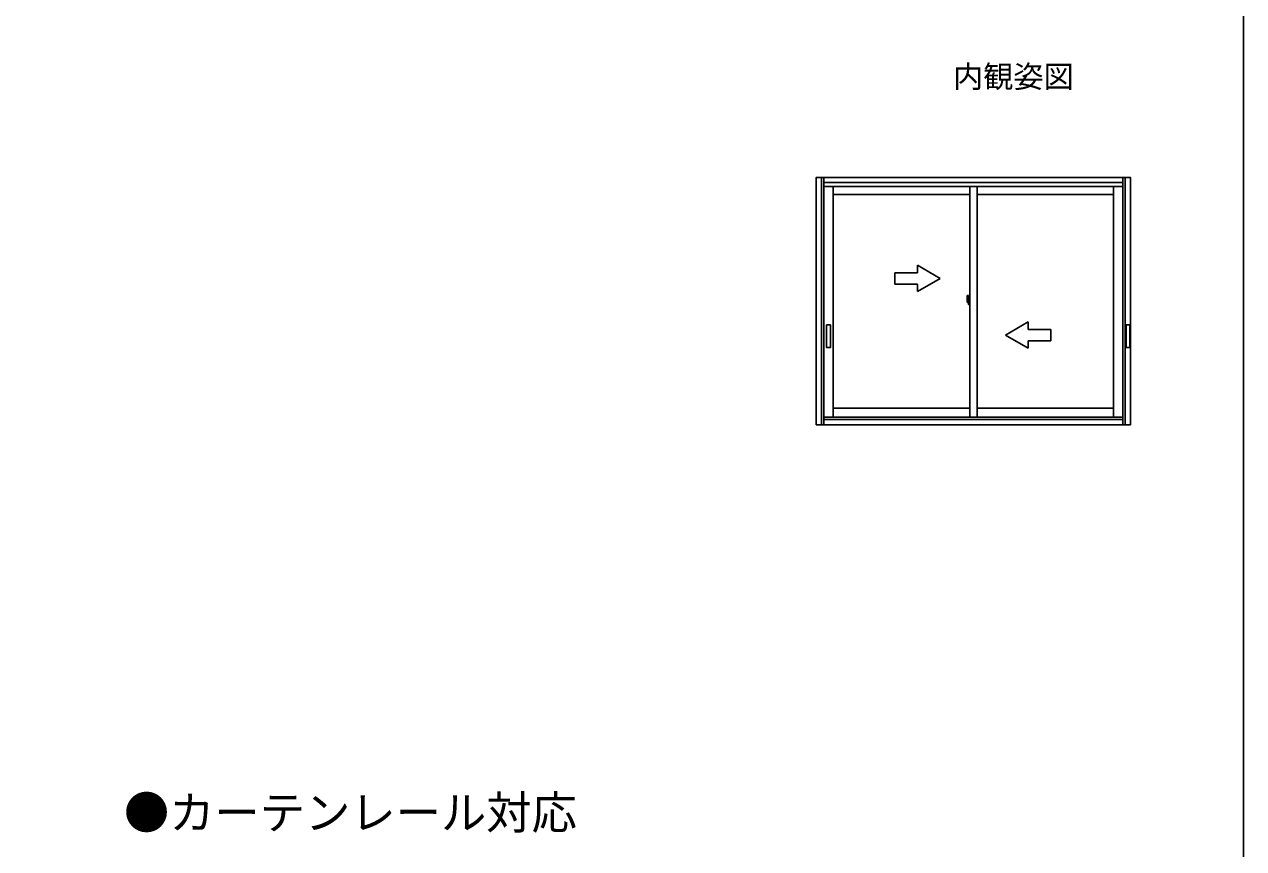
# Model space of a CAD drawing. Units: millimetres, scale not verified. Extents: x -525 to 525, y -782 to 777.
# Drawn here: x 202 to 525, y -227.2 to -9 of the extents above; entities that cross this region are included whole.
import ezdxf
from ezdxf.enums import TextEntityAlignment as Align

# ---------------------------------------------------------------- set-up
doc = ezdxf.new("R2010")
doc.units = ezdxf.units.MM
doc.header["$LTSCALE"] = 4
for name, color, linetype in [('0-1_USER1', 3, 'Continuous'), ('0-2_YKK_11', 7, 'Continuous'), ('0-5_YKK_A1', 4, 'Continuous'), ('0-7_YKK_ZWAK', 7, 'Continuous')]:
    doc.layers.add(name, color=color, linetype=linetype)
doc.styles.add('ＭＳ ゴシック', font='')
doc.styles.get('ＭＳ ゴシック').set_extended_font_data('MS Gothic')

msp = doc.modelspace()

# ---------------------------------------------------------------- linework, layer by layer
at = {"layer": '0-2_YKK_11'}
for p, q in [((413.2, -115), (413.2, -49.5)), ((413.8, -115), (413.8, -49.5)), ((413.8, -50.9), (493, -50.9)), ((493, -115), (493, -49.5)), ((493.6, -115), (493.6, -49.5)), ((413.8, -51.9), (493, -51.9)), ((416.275, -113), (416.275, -51.902)), ((452.425, -54.05), (416.275, -54.05)), ((452.425, -113), (452.425, -51.9)), ((454.375, -113), (454.375, -51.9)), ((490.525, -54.05), (454.375, -54.05)), ((490.525, -113), (490.525, -51.902)), ((451.683, -82.25), (452.253, -82.25)), ((452.193, -82.25), (451.737, -82.25)), ((452, -82.682), (451.938, -82.682)), ((452.5, -82.25), (452.018, -82.25)), ((452.1, -82.559), (452.2, -82.563)), ((452.125, -81.857), (452.125, -81.865)), ((452.125, -82.568), (452.125, -82.56)), ((452.178, -82.228), (452.178, -82.282)), ((452.212, -82.25), (452.184, -82.25)), ((452.2, -81.779), (452.425, -81.783)), ((452.2, -81.861), (452.425, -81.858)), ((452.413, -82.208), (452.425, -82.208)), ((452.413, -82.32), (452.425, -82.32)), ((493, -113), (413.8, -113)), ((452.392, -110.65), (416.275, -110.65)), ((490.525, -110.65), (454.375, -110.65)), ((493, -113.6), (413.8, -113.6))]:
    msp.add_line(p, q, dxfattribs=at)
for points in [[(411.8, -115), (495, -115), (495, -49.5), (411.8, -49.5)], [(452.413, -82.533), (452.413, -81.87), (452.213, -81.877), (452.213, -82.526)]]:
    msp.add_lwpolyline(points, close=True, dxfattribs=at)
for points in [[(452.075, -80.763), (452.062, -80.75), (451.831, -80.759), (451.824, -80.765)], [(451.75, -81.885), (451.75, -82.501), (452.075, -82.513), (452.075, -80.758)], [(452.075, -81.876), (452.075, -82.731), (451.924, -82.731)], [(451.938, -82.682), (451.925, -82.694), (451.925, -82.731)], [(452.025, -82.511), (452.025, -82.657), (452, -82.682)], [(452.1, -82.5), (452.075, -82.5), (452.075, -82), (452.1, -82)], [(452.103, -81.732), (452.098, -81.732), (452.091, -81.74)], [(452.091, -81.74), (452.091, -81.75), (452.098, -81.757), (452.103, -81.757)], [(452.103, -82.693), (452.098, -82.693), (452.091, -82.685), (452.091, -82.675), (452.098, -82.668), (452.103, -82.668)], [(452.2, -82.563), (452.2, -83.205), (452.425, -83.213), (452.425, -81.213), (452.2, -81.22), (452.2, -81.862), (452.1, -81.866), (452.1, -82.559)], [(452.2, -81.227), (452.118, -81.23), (452.1, -81.857), (452.2, -81.857)], [(452.2, -83.198), (452.118, -83.195), (452.1, -82.568), (452.2, -82.568)], [(452.213, -82.238), (452.208, -82.238), (452.2, -82.245), (452.2, -82.255), (452.208, -82.263), (452.213, -82.263)]]:
    msp.add_lwpolyline(points, dxfattribs=at)
msp.add_circle((452.178, -82.25), 0.0187, dxfattribs=at)
for centre, radius, start, end in [((460.375, -81.894), 8.625, 172.48051, 179.94208), ((452.606, -82.35), 0.781, 191.38244, 209.20035), ((452.606, -82.3), 0.781, 195.22882, 209.70865)]:
    msp.add_arc(centre, radius, start, end, dxfattribs=at)
at = {"layer": '0-5_YKK_A1'}
for p, q in [((438.612, -74.75), (438.612, -72.786)), ((444.612, -76.25), (438.612, -72.786)), ((438.612, -74.75), (432.612, -74.75)), ((444.612, -76.25), (438.612, -79.714)), ((438.612, -79.714), (438.612, -77.75)), ((461.937, -91.25), (467.937, -87.786)), ((467.937, -87.786), (467.937, -89.75)), ((473.937, -89.75), (467.937, -89.75)), ((473.937, -92.75), (473.937, -89.75)), ((461.937, -91.25), (467.937, -94.714)), ((467.937, -92.75), (467.937, -94.714)), ((467.937, -92.75), (473.937, -92.75))]:
    msp.add_line(p, q, dxfattribs=at)
msp.add_lwpolyline([(432.612, -74.75), (432.612, -77.75), (438.612, -77.75)], dxfattribs=at)
for points in [[(414.535, -88.553), (415.535, -88.553), (415.535, -94.553), (414.535, -94.553)], [(493.865, -88.553), (494.865, -88.553), (494.865, -94.553), (493.865, -94.553)]]:
    msp.add_lwpolyline(points, close=True, dxfattribs=at)
at = {"layer": '0-7_YKK_ZWAK'}
msp.add_lwpolyline([(-525, -782.5), (525, -782.5), (525, 747.5)], dxfattribs=at)

# ---------------------------------------------------------------- texts
at = {"layer": '0-1_USER1', "style": 'ＭＳ ゴシック'}
for s, height, p in [('内観姿図', 5.865, (448, -27.5)), ('●カーテンレール対応', 8.798, (228.364, -224.75))]:
    msp.add_text(s, height=height, dxfattribs=at).set_placement(p, align=Align.BOTTOM_LEFT)

doc.saveas('drawing.dxf')
